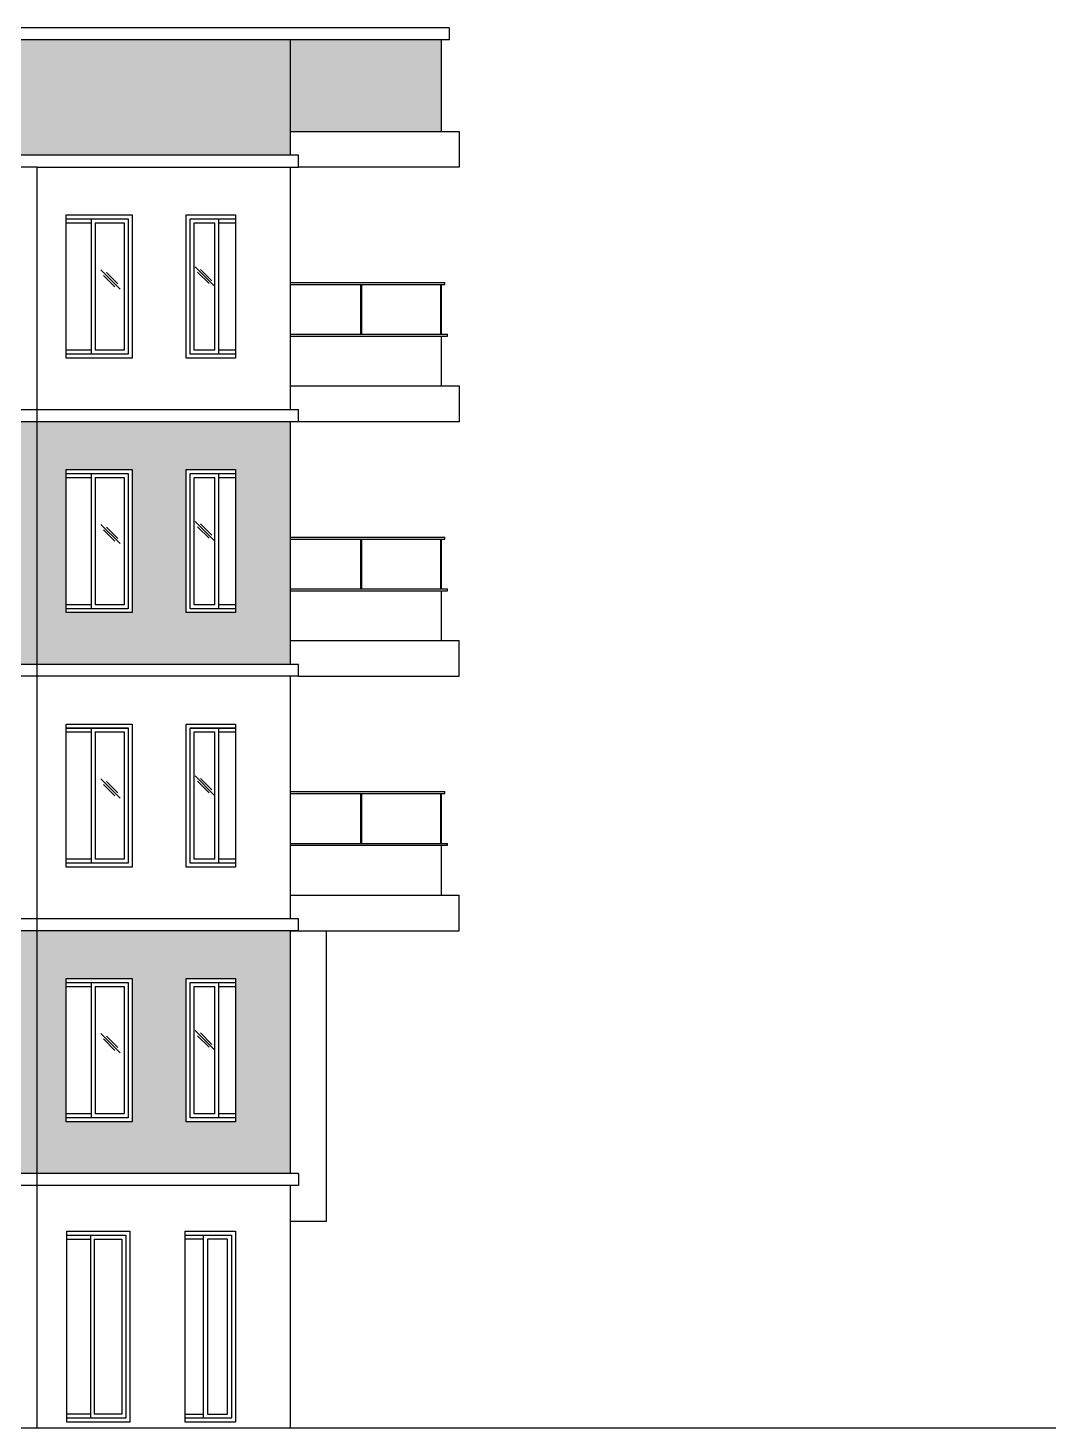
# Model space of a CAD drawing. Header units: millimetres. Extents: x 173236 to 801264, y -94969 to 615039.
# Drawn here: x 398159 to 411081, y -20474 to -2874 of the extents above; entities that cross this region are included whole.
import ezdxf

# ---------------------------------------------------------------- set-up
doc = ezdxf.new("R2010")
doc.units = ezdxf.units.MM
doc.header["$MEASUREMENT"] = 0
for name, color, linetype in [('VOX-A-ANNO-SYMB', 33, 'Continuous'), ('VOX-A-COLUMN-SECT', 210, 'Continuous'), ('VOX-A-DOOR-ELEV', 83, 'Continuous'), ('VOX-A-ELEV-1-NEAR', 130, 'Continuous'), ('VOX-A-ELEV-2', 133, 'Continuous'), ('VOX-A-ELEV-3', 135, 'Continuous'), ('VOX-A-ELEV-4-FAR', 137, 'Continuous')]:
    doc.layers.add(name, color=color, linetype=linetype)

# ---------------------------------------------------------------- blocks, each defined once
blk = doc.blocks.new('H')
at = {"layer": 'VOX-A-ANNO-SYMB', "ltscale": 0.05}
for p, q in [((12995.98, -127.71), (12986.48, -137.21)), ((12993.29, -128.98), (12987.65, -134.63)), ((12994.71, -130.4), (12989.06, -136.04))]:
    blk.add_line(p, q, dxfattribs=at)
blk = doc.blocks.new('W111')
at = {"layer": 'VOX-A-DOOR-ELEV'}
for p, q in [((1453129, -14874), (1453129, -16574)), ((1453179, -14924), (1453179, -16524))]:
    blk.add_line(p, q, dxfattribs=at)
for points in [[(1452814, -14874), (1453594, -14874), (1453594, -16574), (1452814, -16574)], [(1452814, -14924), (1453129, -14924)], [(1453179, -14924), (1453544, -14924), (1453544, -16524), (1453179, -16524)], [(1453129, -16524), (1452814, -16524)]]:
    blk.add_lwpolyline(points, dxfattribs=at)
at = {"layer": 'VOX-A-COLUMN-SECT', "xscale": -25.4, "yscale": 25.4, "zscale": 25.4}
blk.add_blockref('H', (1783351, -12271), dxfattribs=at)
blk = doc.blocks.new('W10')
at = {"layer": 'VOX-A-DOOR-ELEV'}
for p, q in [((1454375, -14874), (1454945, -14874)), ((1454375, -16574), (1454375, -14874)), ((1454425, -14924), (1454685, -14924)), ((1454425, -16524), (1454425, -14924)), ((1454685, -16524), (1454685, -14924)), ((1454735, -16574), (1454735, -14874)), ((1454735, -14924), (1454945, -14924)), ((1454685, -16524), (1454425, -16524)), ((1454945, -16524), (1454735, -16524)), ((1454945, -16574), (1454375, -16574))]:
    blk.add_line(p, q, dxfattribs=at)
at = {"layer": 'VOX-A-COLUMN-SECT', "xscale": -25.4, "yscale": 25.4, "zscale": 25.4}
blk.add_blockref('H', (1784533, -12232), dxfattribs=at)

msp = doc.modelspace()

# ---------------------------------------------------------------- hatches: boundary and pattern name
at = {"layer": 'VOX-A-ANNO-SYMB', "transparency": 33554551}
h = msp.add_hatch(dxfattribs=at)
h.set_pattern_fill('AR-BRSTD', color=256, scale=25)
h.set_pattern_definition([(0, (-1054176.725, 0), (0, 66.675), []), (90, (-1054176.73, 0), (-100, 66.675), [66.675, -66.675])])
h.paths.add_polyline_path([(398275.3, -14223.8), (389218.7, -14223.8), (389218.7, -17273.8), (398275.3, -17273.8)])
h.paths.add_polyline_path([(394828.9, -16623.8), (394263.3, -16623.8), (394263.3, -14823.8), (394828.9, -14823.8)], flags=16)
h.paths.add_polyline_path([(395576.6, -16623.8), (395576.6, -14823.8), (396748.7, -14823.8), (396748.7, -16623.8)], flags=16)
h.paths.add_polyline_path([(394778.9, -16573.8), (394313.3, -16573.8), (394313.3, -14873.8), (394778.9, -14873.8)], flags=0)
h.paths.add_polyline_path([(395626.6, -16573.8), (395626.6, -14873.8), (396698.7, -14873.8), (396698.7, -16573.8)], flags=0)
h.paths.add_polyline_path([(394728.9, -16523.8), (394363.3, -16523.8), (394363.3, -14923.8), (394728.9, -14923.8)], flags=0)
h.paths.add_polyline_path([(395676.6, -16523.8), (395676.6, -14923.8), (396648.7, -14923.8), (396648.7, -16523.8)], flags=0)
h.paths.add_polyline_path([(394678.9, -16473.8), (394413.3, -16473.8), (394413.3, -14973.8), (394678.9, -14973.8)], flags=0)
h.paths.add_polyline_path([(395726.6, -16473.8), (395726.6, -14973.8), (396139.1, -14973.8), (396139.1, -16473.8)], flags=0)
h.paths.add_polyline_path([(396189.1, -16473.8), (396189.1, -14973.8), (396598.7, -14973.8), (396598.7, -16473.8)], flags=0)
h.paths.add_polyline_path([(392698, -16623.8), (391525.9, -16623.8), (391525.9, -14823.8), (392698, -14823.8)], flags=16)
h.paths.add_polyline_path([(392648, -16573.8), (391575.9, -16573.8), (391575.9, -14873.8), (392648, -14873.8)], flags=0)
h.paths.add_polyline_path([(392598, -16523.8), (391625.9, -16523.8), (391625.9, -14923.8), (392598, -14923.8)], flags=0)
h.paths.add_polyline_path([(392548, -16473.8), (392138.4, -16473.8), (392138.4, -14973.8), (392548, -14973.8)], flags=0)
h.paths.add_polyline_path([(392088.4, -16473.8), (391675.9, -16473.8), (391675.9, -14973.8), (392088.4, -14973.8)], flags=0)
h.paths.add_polyline_path([(401459.5, -14223.8), (398275.3, -14223.8), (398275.3, -17273.8), (401459.5, -17273.8)])
h.paths.add_polyline_path([(399467.4, -16623.8), (398637.6, -16623.8), (398637.6, -14823.8), (399467.4, -14823.8)], flags=16)
h.paths.add_polyline_path([(399417.4, -16573.8), (398952.5, -16573.8), (398952.5, -14873.8), (399417.4, -14873.8)], flags=0)
h.paths.add_polyline_path([(399367.4, -16523.8), (399002.5, -16523.8), (399002.5, -14923.8), (399367.4, -14923.8)], flags=0)
h.paths.add_polyline_path([(400148.6, -16623.8), (400148.6, -14823.8), (400768.1, -14823.8), (400768.1, -16623.8)], flags=16)
h.paths.add_polyline_path([(400198.6, -16573.8), (400198.6, -14873.8), (400558.3, -14873.8), (400558.3, -16573.8)], flags=0)
h.paths.add_polyline_path([(400248.6, -16523.8), (400248.6, -14923.8), (400508.3, -14923.8), (400508.3, -16523.8)], flags=0)
h.paths.add_polyline_path([(398275.3, -7823.8), (389218.7, -7823.8), (389218.7, -10873.8), (398275.3, -10873.8)])
h.paths.add_polyline_path([(394263.3, -8423.8), (394828.9, -8423.8), (394828.9, -10223.8), (394263.3, -10223.8)], flags=16)
h.paths.add_polyline_path([(394313.3, -8473.8), (394778.9, -8473.8), (394778.9, -10173.8), (394313.3, -10173.8)], flags=0)
h.paths.add_polyline_path([(394363.3, -8523.8), (394728.9, -8523.8), (394728.9, -10123.8), (394363.3, -10123.8)], flags=0)
h.paths.add_polyline_path([(394413.3, -8573.8), (394678.9, -8573.8), (394678.9, -10073.8), (394413.3, -10073.8)], flags=0)
h.paths.add_polyline_path([(392698, -10223.8), (391525.9, -10223.8), (391525.9, -8423.8), (392698, -8423.8)], flags=16)
h.paths.add_polyline_path([(392648, -10173.8), (391575.9, -10173.8), (391575.9, -8473.8), (392648, -8473.8)], flags=0)
h.paths.add_polyline_path([(392598, -10123.8), (391625.9, -10123.8), (391625.9, -8523.8), (392598, -8523.8)], flags=0)
h.paths.add_polyline_path([(392548, -10073.8), (392138.4, -10073.8), (392138.4, -8573.8), (392548, -8573.8)], flags=0)
h.paths.add_polyline_path([(392088.4, -10073.8), (391675.9, -10073.8), (391675.9, -8573.8), (392088.4, -8573.8)], flags=0)
h.paths.add_polyline_path([(395576.6, -8423.8), (396748.7, -8423.8), (396748.7, -10223.8), (395576.6, -10223.8)], flags=16)
h.paths.add_polyline_path([(395626.6, -8473.8), (396698.7, -8473.8), (396698.7, -10173.8), (395626.6, -10173.8)], flags=0)
h.paths.add_polyline_path([(395676.6, -8523.8), (396648.7, -8523.8), (396648.7, -10123.8), (395676.6, -10123.8)], flags=0)
h.paths.add_polyline_path([(395726.6, -8573.8), (396139.1, -8573.8), (396139.1, -10073.8), (395726.6, -10073.8)], flags=0)
h.paths.add_polyline_path([(396189.1, -8573.8), (396598.7, -8573.8), (396598.7, -10073.8), (396189.1, -10073.8)], flags=0)
h.paths.add_polyline_path([(401459.5, -7823.8), (398275.3, -7823.8), (398275.3, -10873.8), (401459.5, -10873.8)])
h.paths.add_polyline_path([(398637.6, -10223.8), (398637.6, -8423.8), (399467.4, -8423.8), (399467.4, -10223.8)], flags=16)
h.paths.add_polyline_path([(398952.5, -10173.8), (398952.5, -8473.8), (399417.4, -8473.8), (399417.4, -10173.8)], flags=0)
h.paths.add_polyline_path([(399002.5, -10123.8), (399002.5, -8523.8), (399367.4, -8523.8), (399367.4, -10123.8)], flags=0)
h.paths.add_polyline_path([(400148.6, -10223.8), (400148.6, -8423.8), (400768.1, -8423.8), (400768.1, -10223.8)], flags=16)
h.paths.add_polyline_path([(400198.6, -10173.8), (400198.6, -8473.8), (400558.3, -8473.8), (400558.3, -10173.8)], flags=0)
h.paths.add_polyline_path([(400248.6, -10123.8), (400248.6, -8523.8), (400508.3, -8523.8), (400508.3, -10123.8)], flags=0)
h.paths.add_polyline_path([(398275.3, -3023.8), (389218.7, -3023.8), (389218.7, -4473.8), (398275.3, -4473.8)])
h.paths.add_polyline_path([(401459.5, -3023.8), (398275.3, -3023.8), (398275.3, -4473.8), (401459.5, -4473.8)])
h.paths.add_polyline_path([(403358.4, -3023.8), (401459.5, -3023.8), (401459.5, -4173.8), (403358.4, -4173.8)])

# ---------------------------------------------------------------- linework, layer by layer
msp.add_line((385203.9, -20473.8), (411080.9, -20473.8))
at = {"layer": 'VOX-A-DOOR-ELEV'}
for p, q in [((398645.7, -18048.8), (399389.6, -18048.8)), ((398645.7, -18098.8), (398942.6, -18098.8)), ((398942.6, -18048.8), (398942.6, -20348.8)), ((398992.6, -18098.8), (398992.6, -20298.8)), ((398992.6, -18098.8), (399339.6, -18098.8)), ((399339.6, -18098.8), (399339.6, -20298.8)), ((399389.6, -18048.8), (399389.6, -20348.8)), ((400136.6, -18048.8), (400718.1, -18048.8)), ((400365.1, -18098.8), (400136.6, -18098.8)), ((400365.1, -20348.8), (400365.1, -18048.8)), ((400718.1, -18048.8), (400718.1, -20348.8)), ((398942.6, -20298.8), (398645.7, -20298.8)), ((399389.6, -20348.8), (398645.7, -20348.8)), ((399339.6, -20298.8), (398992.6, -20298.8)), ((400136.6, -20298.8), (400365.1, -20298.8)), ((400718.1, -20348.8), (400136.6, -20348.8))]:
    msp.add_line(p, q, dxfattribs=at)
for points in [[(398645.7, -17998.8), (399439.6, -17998.8), (399439.6, -20398.8), (398645.7, -20398.8)], [(400136.6, -17998.8), (400768.1, -17998.8), (400768.1, -20398.8), (400136.6, -20398.8)], [(400668.1, -20298.8), (400668.1, -18098.8), (400415.1, -18098.8), (400415.1, -20298.8)]]:
    msp.add_lwpolyline(points, close=True, dxfattribs=at)
at = {"layer": 'VOX-A-ELEV-1-NEAR'}
for p, q in [((398275.3, -4473.8), (389118.7, -4473.8)), ((401559.5, -4473.8), (398275.3, -4473.8)), ((398275.3, -4623.8), (389118.7, -4623.8)), ((398275.3, -20473.8), (398275.3, -4623.8)), ((398275.3, -7673.8), (389118.7, -7673.8)), ((398275.3, -7823.8), (389118.7, -7823.8)), ((398275.3, -10873.8), (389118.7, -10873.8)), ((398275.3, -11023.8), (389118.7, -11023.8)), ((398275.3, -14073.8), (389118.7, -14073.8)), ((398275.3, -14223.8), (389118.7, -14223.8)), ((398275.3, -17273.8), (389118.7, -17273.8)), ((398275.3, -17423.8), (389118.7, -17423.8))]:
    msp.add_line(p, q, dxfattribs=at)
msp.add_lwpolyline([(398275.3, -4623.8), (401559.5, -4623.8), (401559.5, -4473.8)], dxfattribs=at)
at = {"layer": 'VOX-A-ELEV-2'}
for p, q in [((398637.6, -5273.8), (399417.4, -5273.8)), ((399417.4, -5273.8), (399417.4, -6973.8)), ((400198.6, -5273.8), (400768.1, -5273.8)), ((400198.6, -6973.8), (400198.6, -5273.8)), ((399417.4, -6973.8), (398637.6, -6973.8)), ((400768.1, -6973.8), (400198.6, -6973.8)), ((401559.5, -7673.8), (398275.3, -7673.8)), ((401559.5, -7823.8), (398275.3, -7823.8)), ((398637.6, -8473.8), (399417.4, -8473.8)), ((399417.4, -8473.8), (399417.4, -10173.8)), ((400198.6, -8473.8), (400768.1, -8473.8)), ((400198.6, -10173.8), (400198.6, -8473.8)), ((399417.4, -10173.8), (398637.6, -10173.8)), ((400768.1, -10173.8), (400198.6, -10173.8)), ((401559.5, -10873.8), (398275.3, -10873.8)), ((401559.5, -11023.8), (398275.3, -11023.8)), ((398637.6, -11673.8), (399417.4, -11673.8)), ((399417.4, -11673.8), (399417.4, -13373.8)), ((400198.6, -11673.8), (400768.1, -11673.8)), ((400198.6, -13373.8), (400198.6, -11673.8)), ((399417.4, -13373.8), (398637.6, -13373.8)), ((400768.1, -13373.8), (400198.6, -13373.8)), ((401559.5, -14073.8), (398275.3, -14073.8)), ((401559.5, -14223.8), (398275.3, -14223.8)), ((398637.6, -14873.8), (399417.4, -14873.8)), ((399417.4, -14873.8), (399417.4, -16573.8)), ((400198.6, -14873.8), (400768.1, -14873.8)), ((400198.6, -16573.8), (400198.6, -14873.8)), ((399417.4, -16573.8), (398637.6, -16573.8)), ((400768.1, -16573.8), (400198.6, -16573.8)), ((401559.5, -17273.8), (398275.3, -17273.8)), ((401559.5, -17423.8), (398275.3, -17423.8))]:
    msp.add_line(p, q, dxfattribs=at)
for points in [[(398637.6, -5223.8), (399467.4, -5223.8), (399467.4, -7023.8), (398637.6, -7023.8)], [(400148.6, -5223.8), (400768.1, -5223.8), (400768.1, -7023.8), (400148.6, -7023.8)], [(398637.6, -8423.8), (399467.4, -8423.8), (399467.4, -10223.8), (398637.6, -10223.8)], [(400148.6, -8423.8), (400768.1, -8423.8), (400768.1, -10223.8), (400148.6, -10223.8)], [(398637.6, -11623.8), (399467.4, -11623.8), (399467.4, -13423.8), (398637.6, -13423.8)], [(400148.6, -11623.8), (400768.1, -11623.8), (400768.1, -13423.8), (400148.6, -13423.8)], [(398637.6, -14823.8), (399467.4, -14823.8), (399467.4, -16623.8), (398637.6, -16623.8)], [(400148.6, -14823.8), (400768.1, -14823.8), (400768.1, -16623.8), (400148.6, -16623.8)]]:
    msp.add_lwpolyline(points, close=True, dxfattribs=at)
at = {"layer": 'VOX-A-ELEV-3'}
for p, q in [((403458.4, -2873.8), (389118.7, -2873.8)), ((403458.4, -3023.8), (389118.7, -3023.8)), ((401459.5, -7673.8), (401459.5, -4623.8)), ((401559.5, -7823.8), (401559.5, -7673.8)), ((401459.5, -10873.8), (401459.5, -7823.8)), ((401559.5, -11023.8), (401559.5, -10873.8)), ((401459.5, -14073.8), (401459.5, -11023.8)), ((401559.5, -14223.8), (401559.5, -14073.8)), ((401459.5, -17273.8), (401459.5, -14223.8)), ((401459.5, -20473.8), (401459.5, -17423.8)), ((401559.5, -17273.8), (401559.5, -17423.8))]:
    msp.add_line(p, q, dxfattribs=at)
at = {"layer": 'VOX-A-ELEV-4-FAR'}
for p, q in [((403458.4, -3023.8), (403458.4, -2873.8)), ((401459.5, -4473.8), (401459.5, -3023.8)), ((403358.4, -4173.8), (403358.4, -3023.8)), ((401459.5, -6073.8), (403397.5, -6073.8)), ((401459.5, -6098.8), (403397.5, -6098.8)), ((402344.1, -6723.8), (402344.1, -6098.8)), ((402354.1, -6723.8), (402354.1, -6098.8)), ((403348.5, -6723.8), (403348.5, -6098.8)), ((403358.5, -6723.8), (403358.5, -6098.8)), ((403397.5, -6098.8), (403397.5, -6073.8)), ((401459.5, -6723.8), (403433.4, -6723.8)), ((401459.5, -6748.8), (403433.4, -6748.8)), ((403358.4, -7373.8), (403358.4, -6748.8)), ((403433.4, -6748.8), (403433.4, -6723.8)), ((401459.5, -9273.8), (403397.5, -9273.8)), ((401459.5, -9298.8), (403397.5, -9298.8)), ((402344.1, -9923.8), (402344.1, -9298.8)), ((402354.1, -9923.8), (402354.1, -9298.8)), ((403348.5, -9923.8), (403348.5, -9298.8)), ((403358.5, -9923.8), (403358.5, -9298.8)), ((403397.5, -9298.8), (403397.5, -9273.8)), ((401459.5, -9923.8), (403433.4, -9923.8)), ((401459.5, -9948.8), (403433.4, -9948.8)), ((403358.4, -10573.8), (403358.4, -9948.8)), ((403433.4, -9948.8), (403433.4, -9923.8)), ((401459.5, -10573.8), (403579.9, -10573.8)), ((403579.9, -11023.8), (403579.9, -10573.8)), ((401559.5, -11023.8), (403579.9, -11023.8)), ((401459.5, -12473.8), (403397.5, -12473.8)), ((403397.5, -12498.8), (403397.5, -12473.8)), ((401459.5, -12498.8), (403397.5, -12498.8)), ((402344.1, -13123.8), (402344.1, -12498.8)), ((402354.1, -13123.8), (402354.1, -12498.8)), ((403348.5, -13123.8), (403348.5, -12498.8)), ((403358.5, -13123.8), (403358.5, -12498.8)), ((401459.5, -13123.8), (403433.4, -13123.8)), ((401459.5, -13148.8), (403433.4, -13148.8)), ((403358.4, -13773.8), (403358.4, -13148.8)), ((403433.4, -13148.8), (403433.4, -13123.8)), ((401459.5, -13773.8), (403579.9, -13773.8)), ((403579.9, -14223.8), (403579.9, -13773.8)), ((401459.5, -14223.8), (403579.9, -14223.8))]:
    msp.add_line(p, q, dxfattribs=at)
for points in [[(401459.5, -4173.8), (403579.9, -4173.8), (403579.9, -4623.8), (401559.5, -4623.8)], [(401459.5, -7373.8), (403579.9, -7373.8), (403579.9, -7823.8), (401559.5, -7823.8)], [(401459.5, -17873.8), (401909.5, -17873.8), (401909.5, -14223.8)]]:
    msp.add_lwpolyline(points, dxfattribs=at)

# ---------------------------------------------------------------- block references
at = {"layer": 'VOX-A-ELEV-1-NEAR'}
for name, p in [('W111', (-1054176.7, 9600)), ('W10', (-1054176.7, 9600)), ('W111', (-1054176.7, 6400)), ('W10', (-1054176.7, 6400)), ('W111', (-1054176.7, 3200)), ('W10', (-1054176.7, 3200)), ('W111', (-1054176.7, 0)), ('W10', (-1054176.7, 0))]:
    msp.add_blockref(name, p, dxfattribs=at)

doc.saveas('drawing.dxf')
